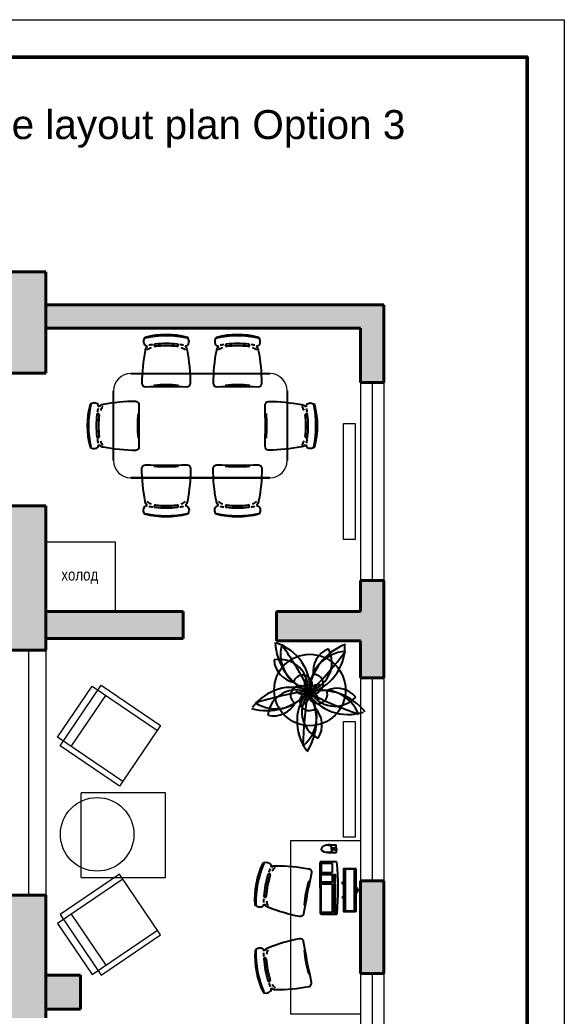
# Model space of a CAD drawing. Header units: millimetres. Extents: x -113694 to 67403, y -186630 to 63734.
# Drawn here: x -33231 to -28535, y -181643 to -173050 of the extents above; entities that cross this region are included whole.
import ezdxf

# ---------------------------------------------------------------- set-up
doc = ezdxf.new("R2010")
doc.units = ezdxf.units.MM
doc.linetypes.add('ACAD_ISO03W100', pattern=[30, 12, -18])
doc.linetypes.add('DASHED2', pattern=[0.375, 0.25, -0.125])
for name, color, linetype, lineweight in [('0.5', 7, 'Continuous', 50), ('01 прерыпистая', 150, 'ACAD_ISO03W100', 20), ('LEST', 32, 'Continuous', 15), ('MEBLEA', 5, 'Continuous', 18), ('STEN', 7, 'Continuous', 40)]:
    doc.layers.add(name, color=color, linetype=linetype, lineweight=lineweight)
doc.layers.add('B-FURNITURE', color=22, linetype='Continuous')
doc.layers.add('mebel', color=5, linetype='Continuous')
doc.layers.add('mobilier st', color=7, linetype='Continuous', lineweight=25, true_color=0xb5f6ac)
doc.styles.get("Standard").update_dxf_attribs({"font": 'arial.ttf'})

# ---------------------------------------------------------------- blocks, each defined once
blk = doc.blocks.new('Comp 01')
at = {"layer": 'B-FURNITURE'}
for points in [[(49359.9, 83983.4), (49729.9, 83983.4)], [(49359.9, 83983.4), (49359.9, 83973.6)], [(49724.5, 83969.9), (49724.5, 83888.6), (49365.2, 83888.6), (49365.2, 83969.9)], [(49729.9, 83983.4), (49729.9, 83973.6)], [(49473.4, 83866.9), (49492.7, 83866.9)], [(49597, 83866.9), (49616.4, 83866.9)]]:
    blk.add_lwpolyline(points, dxfattribs=at)
for points in [[(49359.9, 83973.6), (49729.9, 83973.6), (49729.9, 83873.6), (49359.9, 83873.6)], [(49363.6, 83969.9), (49726.2, 83969.9), (49726.2, 83886.9), (49363.6, 83886.9)]]:
    blk.add_lwpolyline(points, close=True, dxfattribs=at)
at = {"layer": 'B-FURNITURE', "ltscale": 600}
for points in [[(49789.2, 83815.1), (49789.2, 83681.1, -0.414214), (49779.2, 83671.1), (49349.2, 83671.1, -0.414214), (49339.2, 83681.1), (49339.2, 83815.1)], [(49900.9, 83815.2), (49873.2, 83811.8, 0.305342), (49868, 83807.3), (49866.3, 83758.2, 0.129908), (49880.5, 83695.3, 0.287576), (49900.9, 83684.3, 0.554561)], [(49900.9, 83815.2), (49928.6, 83811.8, -0.305342), (49933.8, 83807.3), (49935.6, 83758.2, -0.129908), (49921.3, 83695.3, -0.287576), (49900.9, 83684.3, -0.554561)]]:
    blk.add_lwpolyline(points, format="xyb", dxfattribs=at)
at = {"layer": 'B-FURNITURE', "color": 253, "ltscale": 600}
for points in [[(49598.9, 83788.7), (49598.9, 83803.1), (49353.5, 83803.1), (49353.5, 83788.7)], [(49353.5, 83788.7), (49598.9, 83788.7)], [(49353.5, 83780.1), (49353.5, 83680.7), (49598.9, 83680.7)], [(49353.5, 83780.1), (49598.9, 83780.1)], [(49598.9, 83680.7), (49598.9, 83780.1)], [(49680.8, 83788.7), (49680.8, 83803.1), (49615.2, 83803.1), (49615.2, 83788.7)], [(49615.2, 83788.7), (49680.8, 83788.7)], [(49615.2, 83780.1), (49680.8, 83780.1)], [(49615.2, 83780.1), (49615.2, 83680.7), (49680.8, 83680.7)], [(49680.8, 83680.7), (49680.8, 83780.1)], [(49774.8, 83680.7), (49697, 83680.7), (49697, 83780.1)], [(49697, 83780.1), (49774.8, 83780)], [(49774.8, 83780), (49774.8, 83680.7)]]:
    blk.add_lwpolyline(points, dxfattribs=at)
for points in [[(49868, 83807.3, -0.060586), (49869.3, 83725.8, 1.11092)], [(49934, 83807.3, 0.060586), (49932.7, 83725.8, -1.11092)], [(49896.3, 83772.2, 0.218143), (49871.1, 83765.5, -2.120989)], [(49905.7, 83772.2, -0.218143), (49930.8, 83765.5, 2.120989)]]:
    blk.add_lwpolyline(points, format="xyb", dxfattribs=at)
at = {"layer": 'B-FURNITURE', "ltscale": 600}
blk.add_arc((49564.2, 81540.6), 2285.5, 84.35039, 95.64961, dxfattribs=at)
at = {"layer": 'B-FURNITURE'}
for start_param, end_param in [(5.879736, 6.686635), (7.484941, 7.521351), (5.045019, 5.08143)]:
    blk.add_ellipse((49544.9, 83802.8), major_axis=(0, 196.3), ratio=0.385319, start_param=start_param, end_param=end_param, dxfattribs=at)
at = {"layer": 'B-FURNITURE', "color": 253, "ltscale": 600}
for centre, major_axis, ratio in [((49900.9, 83791.5), (0, 23.7), 0.333544), ((49901, 83793.9), (0, 10.5), 0.431937)]:
    blk.add_ellipse(centre, major_axis=major_axis, ratio=ratio, dxfattribs=at)
at = {"layer": 'B-FURNITURE'}
for points in [[(49493.7, 83873.6), (49493.4, 83871.4), (49493, 83869.2), (49492.7, 83866.9)], [(49597, 83866.9), (49596.7, 83869.2), (49596.4, 83871.4), (49596, 83873.6)]]:
    blk.add_open_spline(points, degree=3, dxfattribs=at)
blk = doc.blocks.new('z_11')
blk.add_circle((23.6, 531.3), 307.9)
for centre, radius, start, end in [((214.7, 965.3), 491.8, 182.71954, 246.01244), ((-391.3, 536), 418.5, 356.30106, 72.4309), ((92.5, 840.2), 321.6, 165.10216, 256.7123), ((-2925.9, -966.8), 3301.9, 26.90326, 34.9112), ((-33.2, 767.6), 247.4, 278.90326, 28.75671), ((-91.6, 908.3), 418.5, 284.30106, 0.4309), ((503.9, 464.6), 491.8, 110.71954, 174.01244), ((347.2, 542.1), 321.6, 93.10216, 184.7123), ((-2304.1, 2854.4), 3301.9, 314.90326, 322.9112), ((261, 691.3), 210, 111.57797, 189.51753), ((-239.4, 548.1), 247.4, 350.90326, 100.75671), ((-76, 804.3), 210, 183.57797, 261.51753), ((-37, 578.7), 81.4, 222.08208, 159.82012), ((58.5, 584.5), 81.4, 150.08208, 87.82012), ((-350.9, 844.9), 491.8, 254.71954, 318.01244), ((-129.9, 136), 418.5, 68.30106, 144.4309), ((-269.7, 690.1), 321.6, 237.10216, 328.7123), ((516.1, -2739), 3301.9, 98.90326, 106.9112), ((-94.5, 284.2), 247.4, 62.90326, 172.75671), ((-61, 486.2), 81.4, 294.08208, 231.82012), ((331.4, 261), 418.5, 140.30106, 216.4309), ((19.6, 434.7), 81.4, 6.08208, 303.82012), ((201.4, 340.5), 247.4, 134.90326, 244.75671), ((1.4, 508.2), 15.4, 30.01244, 106.83722), ((-411.2, 269.9), 491.8, 326.71954, 30.01244), ((17.9, 500.9), 15.4, 102.01244, 178.83722), ((93.5, 495.5), 81.4, 78.08208, 15.82012), ((30, 514.3), 15.4, 174.01244, 250.83722), ((3.3, 526.2), 15.4, 318.01244, 34.83722), ((117.1, 34.8), 491.8, 38.71954, 102.01244), ((21, 530), 15.4, 246.01244, 322.83722), ((142.4, 207.8), 321.6, 21.10216, 112.7123), ((239.3, 639.2), 247.4, 206.90326, 316.75671), ((257.6, 335.9), 210, 39.57797, 117.51753), ((-238.9, 299.3), 321.6, 309.10216, 40.7123), ((3265.3, -13), 3301.9, 170.90326, 178.9112), ((355, 738.3), 418.5, 212.30106, 288.4309), ((1522.2, 3443.9), 3301.9, 242.90326, 250.9112), ((-287.6, 518.8), 210, 255.57797, 333.51753), ((-81.4, 229.3), 210, 327.57797, 45.51753)]:
    blk.add_arc(centre, radius, start, end)

msp = doc.modelspace()

# ---------------------------------------------------------------- hatches: boundary and pattern name
at = {"layer": 'mebel'}
h = msp.add_hatch(color=256, dxfattribs=at)
h.set_gradient(color1=(147, 149, 152), color2=(147, 149, 152), tint=1)
h.paths.add_polyline_path([(-33005.8, -182978), (-33305.8, -182978), (-33305.8, -183560), (-35627.3, -183560), (-36527.3, -183563.8), (-36928.2, -183565.6), (-36928.2, -183565.2), (-36940.8, -183560), (-37948.8, -183560), (-38376.8, -183560), (-38976.8, -183560), (-38976.8, -182055), (-39276.8, -182055), (-39276.8, -183555), (-39761.8, -183555), (-44757.8, -183555), (-44757.8, -183181.7), (-44757.8, -183100), (-45057.8, -183100), (-45057.8, -183855), (-33005.8, -183855)])
h.paths.add_polyline_path([(-38976.8, -175622), (-38876.8, -175622), (-38876.8, -175222), (-39276.8, -175222), (-39276.8, -181025), (-42449.7, -181025), (-42449.7, -181325), (-40768.3, -181325), (-38976.8, -181325)])
h.paths.add_polyline_path([(-42449.7, -181025), (-45057.8, -181025), (-45057.8, -181780), (-44757.8, -181780), (-44757.8, -181325), (-42449.7, -181325)])
h.paths.add_polyline_path([(-33005.8, -175222), (-38091.8, -175222), (-38091.8, -175622), (-37845.8, -175622), (-37845.8, -176555.3), (-37745.8, -176555.3), (-37745.8, -175465), (-35890.8, -175465), (-35890.8, -177050), (-35530.8, -177050), (-35530.8, -175474), (-34094.4, -175474), (-34094.4, -175471.5), (-33495.7, -175474), (-33305.8, -175474), (-33305.8, -176098), (-33005.8, -176098)])
h.paths.add_polyline_path([(-37745.8, -177469), (-37745.8, -177255.3), (-37829.8, -177255.3), (-37845.8, -177255.3), (-37845.8, -177919), (-37745.8, -177919)])
h.paths.add_polyline_path([(-34930.8, -177919), (-37845.8, -177919), (-37845.8, -178019), (-37295.8, -178019), (-34930.8, -178019), (-34930.8, -177979)])
h.paths.add_polyline_path([(-37195.8, -178019), (-37295.8, -178019), (-37295.8, -178919), (-37295.8, -179019), (-37195.8, -179019)])
h.paths.add_polyline_path([(-35530.8, -177050), (-35630.8, -177050), (-35630.8, -177919), (-35530.8, -177919)])
h.paths.add_polyline_path([(-37295.8, -178919), (-37845.8, -178919), (-37845.8, -179019), (-37295.8, -179019)])
h.paths.add_polyline_path([(-37295.8, -180087), (-37845.8, -180087), (-37845.8, -180187), (-37295.8, -180187)])
h.paths.add_polyline_path([(-37195.8, -180087), (-37295.8, -180087), (-37295.8, -180187), (-37295.8, -181087), (-37195.8, -181087)])
h.paths.add_polyline_path([(-33005.8, -180600), (-33305.8, -180600), (-33305.8, -181087), (-37845.8, -181087), (-37845.8, -181187), (-33305.8, -181187), (-33305.8, -181659), (-33005.8, -181659)])
h.paths.add_polyline_path([(-33305.8, -177919), (-33430.8, -177919), (-33430.8, -178019), (-33305.8, -178019)])
h.paths.add_polyline_path([(-33005.8, -177243), (-33305.8, -177243), (-33305.8, -178019), (-33305.8, -178486), (-33005.8, -178486)])
h.paths.add_polyline_path([(-31822.8, -178154), (-33005.8, -178154), (-33005.8, -178386), (-31822.8, -178386)])
h.paths.add_polyline_path([(-30091.8, -175509), (-33005.8, -175509), (-33005.8, -175709), (-30291.8, -175709), (-30291.8, -176179), (-30091.8, -176179)])
h.paths.add_polyline_path([(-30091.8, -177886), (-30291.8, -177886), (-30291.8, -178154), (-31016.8, -178154), (-31016.8, -178406.1), (-30291.8, -178406.1), (-30291.8, -178725.1), (-30091.8, -178725.1)])
h.paths.add_polyline_path([(-30091.8, -180477.1), (-30291.8, -180477.1), (-30291.8, -181277.1), (-30091.8, -181277.1)])
h.paths.add_polyline_path([(-30091.8, -183070.1), (-30291.8, -183070.1), (-30291.8, -183462.1), (-33005.8, -183462.1), (-33005.8, -183662.1), (-30091.8, -183662.1)])
h.paths.add_polyline_path([(-32708.8, -181290), (-33005.8, -181290), (-33005.8, -181582), (-32708.8, -181582)])
h.paths.add_polyline_path([(-37745.8, -182055), (-38976.8, -182055), (-38976.8, -182155), (-38815.6, -182155), (-37745.8, -182155)])

# ---------------------------------------------------------------- linework, layer by layer
at = {"layer": '0.5', "linetype": 'ByBlock', "lineweight": 50}
msp.add_lwpolyline([(-46261, -173370.3), (-28855, -173370.3), (-28855, -186168.8), (-46261, -186168.8), (-46261, -173370.3)], dxfattribs=at)
at = {"layer": '01 прерыпистая', "color": 7, "linetype": 'ByBlock', "ltscale": 5, "true_color": 0xffffff}
msp.add_lwpolyline([(-47540.8, -173050.3), (-28535, -173050.3), (-28535, -186488.8), (-47540.8, -186488.8), (-47540.8, -173050.3)], dxfattribs=at)
at = {"layer": 'LEST'}
for p, q in [((-30291.8, -176179), (-30291.8, -177886)), ((-30191.8, -176179), (-30191.8, -177886)), ((-30091.8, -176179), (-30091.8, -177886)), ((-33155.8, -178486), (-33155.8, -180600)), ((-33005.8, -178486), (-33005.8, -180600)), ((-30291.8, -178725.1), (-30291.8, -180477.1)), ((-30191.8, -178725.1), (-30191.8, -180477.1)), ((-30091.8, -178725.1), (-30091.8, -180477.1)), ((-30291.8, -181277.1), (-30291.8, -183070.1)), ((-30191.8, -181277.1), (-30191.8, -183070.1)), ((-30091.8, -181277.1), (-30091.8, -183070.1))]:
    msp.add_line(p, q, dxfattribs=at)
at = {"layer": 'mebel', "linetype": 'Continuous', "lineweight": 13}
for p, q in [((-32906.2, -179237.4), (-32607.6, -178797.1)), ((-32884.6, -179312.5), (-32529.9, -178789.4)), ((-32607.6, -178797.1), (-32044.8, -179178.7)), ((-32529.9, -178789.4), (-32016.8, -179137.3)), ((-32788.7, -179317.1), (-32490.1, -178876.8)), ((-32016.8, -179137.3), (-32371.5, -179660.4)), ((-32343.4, -179619), (-32906.2, -179237.4)), ((-32371.5, -179660.4), (-32884.6, -179312.5)), ((-32371.5, -180420.1), (-32884.6, -180768.1)), ((-32016.8, -180943.2), (-32371.5, -180420.1)), ((-32343.4, -180461.5), (-32906.2, -180843.1)), ((-32884.6, -180768.1), (-32529.9, -181291.2)), ((-32788.7, -180763.5), (-32490.1, -181203.8)), ((-32906.2, -180843.1), (-32607.6, -181283.5)), ((-32607.6, -181283.5), (-32044.8, -180901.8)), ((-32529.9, -181291.2), (-32016.8, -180943.2))]:
    msp.add_line(p, q, dxfattribs=at)
at = {"layer": 'mebel'}
for points in [[(-32164.2, -175814.6, 0.097016), (-32163.1, -175833.8, 0.061801), (-32155.8, -175852, 0.217427), (-32138.1, -175860.8), (-32136.1, -175872.5, 0.139898), (-32140.9, -175875.3, 0.092124), (-32147.2, -175887.2, 0.027034), (-32150.6, -175900.7, 0.047681), (-32178.1, -176183.8, 0.421772), (-32147.4, -176213.8, -0.01197), (-31788.8, -176213.8, 0.421772), (-31758.1, -176183.8, 0.047681), (-31785.7, -175900.7, 0.027034), (-31789.1, -175887.2, 0.092124), (-31795.4, -175875.3, 0.139898), (-31800.1, -175872.5), (-31798.2, -175860.8, 0.217427), (-31780.4, -175852, 0.061801), (-31773.2, -175833.8, 0.097016), (-31772, -175814.6), (-31777.6, -175795.5, 0.259618), (-31784.5, -175788.7, 0.135594), (-32151.7, -175788.7, 0.259618), (-32158.6, -175795.5)], [(-31549.3, -175814.6, 0.097016), (-31548.1, -175833.8, 0.061801), (-31540.9, -175852, 0.217427), (-31523.2, -175860.8), (-31521.2, -175872.5, 0.139898), (-31525.9, -175875.3, 0.092124), (-31532.2, -175887.2, 0.027034), (-31535.6, -175900.7, 0.047681), (-31563.2, -176183.8, 0.421772), (-31532.5, -176213.8, -0.01197), (-31173.9, -176213.8, 0.421772), (-31143.2, -176183.8, 0.047681), (-31170.8, -175900.7, 0.027034), (-31174.2, -175887.2, 0.092124), (-31180.4, -175875.3, 0.139898), (-31185.2, -175872.5), (-31183.2, -175860.8, 0.217427), (-31165.5, -175852, 0.061801), (-31158.3, -175833.8, 0.097016), (-31157.1, -175814.6), (-31162.7, -175795.5, 0.259618), (-31169.6, -175788.7, 0.135594), (-31536.8, -175788.7, 0.259618), (-31543.7, -175795.5)], [(-32599.6, -176747.1, 0.097016), (-32580.4, -176745.9, 0.061801), (-32562.2, -176738.7, 0.217427), (-32553.5, -176721), (-32541.8, -176719, 0.139898), (-32539, -176723.7, 0.092124), (-32527, -176730, 0.027034), (-32513.5, -176733.4, 0.047681), (-32230.5, -176761, 0.421772), (-32200.4, -176730.3, -0.01197), (-32200.4, -176371.7, 0.421772), (-32230.5, -176341, 0.047681), (-32513.5, -176368.5, 0.027034), (-32527, -176371.9, 0.092124), (-32539, -176378.2, 0.139898), (-32541.8, -176383), (-32553.5, -176381, 0.217427), (-32562.2, -176363.3, 0.061801), (-32580.4, -176356.1, 0.097016), (-32599.6, -176354.9), (-32618.7, -176360.5, 0.259618), (-32625.5, -176367.4, 0.135594), (-32625.5, -176734.6, 0.259618), (-32618.7, -176741.5)], [(-30715.5, -176747.1, -0.097016), (-30734.7, -176745.9, -0.061801), (-30752.9, -176738.7, -0.217427), (-30761.6, -176721), (-30773.3, -176719, -0.139898), (-30776.1, -176723.7, -0.092124), (-30788.1, -176730, -0.027034), (-30801.6, -176733.4, -0.047681), (-31084.6, -176761, -0.421772), (-31114.7, -176730.3, 0.01197), (-31114.7, -176371.7, -0.421772), (-31084.6, -176341, -0.047681), (-30801.6, -176368.5, -0.027034), (-30788.1, -176371.9, -0.092124), (-30776.1, -176378.2, -0.139898), (-30773.3, -176383), (-30761.6, -176381, -0.217427), (-30752.9, -176363.3, -0.061801), (-30734.7, -176356.1, -0.097016), (-30715.5, -176354.9), (-30696.4, -176360.5, -0.259618), (-30689.6, -176367.4, -0.135594), (-30689.6, -176734.6, -0.259618), (-30696.4, -176741.5)], [(-32164.2, -177287.3, -0.097016), (-32163.1, -177268.1, -0.061801), (-32155.8, -177249.9, -0.217427), (-32138.1, -177241.2), (-32136.1, -177229.5, -0.139898), (-32140.9, -177226.7, -0.092124), (-32147.2, -177214.7, -0.027034), (-32150.6, -177201.2, -0.047681), (-32178.1, -176918.2, -0.421772), (-32147.4, -176888.2, 0.01197), (-31788.8, -176888.2, -0.421772), (-31758.1, -176918.2, -0.047681), (-31785.7, -177201.2, -0.027034), (-31789.1, -177214.7, -0.092124), (-31795.4, -177226.7, -0.139898), (-31800.1, -177229.5), (-31798.2, -177241.2, -0.217427), (-31780.4, -177249.9, -0.061801), (-31773.2, -177268.1, -0.097016), (-31772, -177287.3), (-31777.6, -177306.4, -0.259618), (-31784.5, -177313.3, -0.135594), (-32151.7, -177313.3, -0.259618), (-32158.6, -177306.4)], [(-31549.3, -177287.3, -0.097016), (-31548.1, -177268.1, -0.061801), (-31540.9, -177249.9, -0.217427), (-31523.2, -177241.2), (-31521.2, -177229.5, -0.139898), (-31525.9, -177226.7, -0.092124), (-31532.2, -177214.7, -0.027034), (-31535.6, -177201.2, -0.047681), (-31563.2, -176918.2, -0.421772), (-31532.5, -176888.2, 0.01197), (-31173.9, -176888.2, -0.421772), (-31143.2, -176918.2, -0.047681), (-31170.8, -177201.2, -0.027034), (-31174.2, -177214.7, -0.092124), (-31180.4, -177226.7, -0.139898), (-31185.2, -177229.5), (-31183.2, -177241.2, -0.217427), (-31165.5, -177249.9, -0.061801), (-31158.3, -177268.1, -0.097016), (-31157.1, -177287.3), (-31162.7, -177306.4, -0.259618), (-31169.6, -177313.3, -0.135594), (-31536.8, -177313.3, -0.259618), (-31543.7, -177306.4)], [(-31103.7, -180316.1, -0.097016), (-31085.1, -180320.9, -0.061801), (-31068.6, -180331.4, -0.217427), (-31063.3, -180350.5), (-31052.2, -180354.6, -0.139898), (-31048.6, -180350.5, -0.092124), (-31035.6, -180346.6, -0.027034), (-31021.7, -180345.8, -0.047681), (-30738.6, -180372, -0.421772), (-30714.8, -180407.8, 0.01197), (-30782.4, -180760, -0.421772), (-30817.7, -180784.5, -0.047681), (-31090.5, -180704.1, -0.027034), (-31103.1, -180698.2, -0.092124), (-31113.6, -180689.8, -0.139898), (-31115.5, -180684.6), (-31127.4, -180684.3, -0.217427), (-31139.3, -180700.1, -0.061801), (-31158.5, -180703.8, -0.097016), (-31177.6, -180701.3), (-31195.3, -180692.2, -0.259618), (-31200.7, -180684.1, -0.135594), (-31131.5, -180323.5, -0.259618), (-31123.5, -180318)], [(-31103.7, -181444.1, 0.097016), (-31085.1, -181439.3, 0.061801), (-31068.6, -181428.8, 0.217427), (-31063.3, -181409.7), (-31052.2, -181405.6, 0.139898), (-31048.6, -181409.7, 0.092124), (-31035.6, -181413.7, 0.027034), (-31021.7, -181414.4, 0.047681), (-30738.6, -181388.2, 0.421772), (-30714.8, -181352.4, -0.01197), (-30782.4, -181000.2, 0.421772), (-30817.7, -180975.7, 0.047681), (-31090.5, -181056.1, 0.027034), (-31103.1, -181062, 0.092124), (-31113.6, -181070.4, 0.139898), (-31115.5, -181075.6), (-31127.4, -181075.9, 0.217427), (-31139.3, -181060.1, 0.061801), (-31158.5, -181056.4, 0.097016), (-31177.6, -181058.9), (-31195.3, -181068, 0.259618), (-31200.7, -181076.1, 0.135594), (-31131.5, -181436.7, 0.259618), (-31123.5, -181442.2)]]:
    msp.add_lwpolyline(points, format="xyb", close=True, dxfattribs=at)
for points in [[(-32132.9, -175872.1, 0.079153), (-32136.1, -175872.5, 0.079153)], [(-31518, -175872.1, 0.079153), (-31521.2, -175872.5, 0.079153)], [(-32542.1, -176715.8, 0.079153), (-32541.8, -176719, 0.079153)], [(-30773, -176715.8, -0.079153), (-30773.3, -176719, -0.079153)], [(-32132.9, -177229.8, -0.079153), (-32136.1, -177229.5, -0.079153)], [(-31518, -177229.8, -0.079153), (-31521.2, -177229.5, -0.079153)], [(-31053.1, -180357.7, -0.079153), (-31052.2, -180354.6, -0.079153)], [(-31053.1, -181402.5, 0.079153), (-31052.2, -181405.6, 0.079153)]]:
    msp.add_lwpolyline(points, format="xyb", dxfattribs=at)
for points in [[(-32274, -176101), (-31074, -176101)], [(-32424, -176851), (-32424, -176251)], [(-30924, -176251), (-30924, -176851)], [(-31074, -177001), (-32274, -177001)], [(-32274, -177001), (-31074, -177001)]]:
    msp.add_lwpolyline(points, dxfattribs=at)
for centre, radius, start, end in [((-31968.1, -176645.5), 870.4, 77.91782, 102.08218), ((-31353.2, -176645.5), 870.4, 77.91782, 102.08218), ((-32137.4, -175837), 23.8, 268.28235, 284.26067), ((-32072.2, -175971.6), 96.9, 105.63838, 130.5018), ((-32035.6, -176216.8), 369.5, 97.69879, 102.86566), ((-32062.1, -175857.7), 10, 96.31084, 276.31084), ((-32062.4, -175855.3), 10, 193.31648, 276.31084), ((-31968.1, -176707.9), 865.4, 83.68916, 96.31084), ((-31968.1, -176707.9), 847.8, 83.68916, 96.31084), ((-31968.1, -176707.9), 845.4, 83.68916, 96.31084), ((-31874.1, -175857.7), 10, 263.68916, 83.68916), ((-31873.8, -175855.3), 10, 263.68916, 346.68352), ((-31900.7, -176216.8), 369.5, 77.13434, 82.30121), ((-31864, -175971.6), 96.9, 49.4982, 74.36162), ((-31798.9, -175837), 23.8, 255.73933, 271.71765), ((-31802.7, -175882.2), 10.1, 75.39731, 93.50003), ((-31522.4, -175837), 23.8, 268.28235, 284.26067), ((-31457.3, -175971.6), 96.9, 105.63838, 130.5018), ((-31420.6, -176216.8), 369.5, 97.69879, 102.86566), ((-31447.2, -175857.7), 10, 96.31084, 276.31084), ((-31447.5, -175855.3), 10, 193.31648, 276.31084), ((-31353.2, -176707.9), 865.4, 83.68916, 96.31084), ((-31353.2, -176707.9), 847.8, 83.68916, 96.31084), ((-31353.2, -176707.9), 845.4, 83.68916, 96.31084), ((-31259.2, -175857.7), 10, 263.68916, 83.68916), ((-31258.9, -175855.3), 10, 263.68916, 346.68352), ((-31285.7, -176216.8), 369.5, 77.13434, 82.30121), ((-31249.1, -175971.6), 96.9, 49.4982, 74.36162), ((-31183.9, -175837), 23.8, 255.73933, 271.71765), ((-31187.7, -175882.2), 10.1, 75.39731, 93.50003), ((-31968.1, -177210.8), 1013, 83.99312, 96.00688), ((-31353.2, -177210.8), 1013, 83.99312, 96.00688), ((-31768.7, -176551), 870.4, 167.91782, 192.08218), ((-32197.4, -176483.5), 369.5, 167.13434, 172.30121), ((-32577.3, -176381.7), 23.8, 345.73933, 1.71765), ((-32532, -176385.5), 10.1, 165.39731, 183.50003), ((-32442.6, -176446.9), 96.9, 139.4982, 164.36162), ((-30872.5, -176446.9), 96.9, 15.63838, 40.5018), ((-30783.1, -176385.5), 10.1, 356.49997, 14.60269), ((-30737.8, -176381.7), 23.8, 178.28235, 194.26067), ((-31117.7, -176483.5), 369.5, 7.69879, 12.86566), ((-31546.4, -176551), 870.4, 347.91782, 12.08218), ((-31706.3, -176551), 865.4, 173.68916, 186.31084), ((-32556.5, -176457), 10, 353.68916, 173.68916), ((-32558.9, -176456.7), 10, 353.68916, 76.68352), ((-31706.3, -176551), 847.8, 173.68916, 186.31084), ((-31706.3, -176551), 845.4, 173.68916, 186.31084), ((-31203.4, -176551), 1013, 173.99312, 186.00688), ((-32111.7, -176551), 1013, 353.99312, 6.00688), ((-30758.6, -176457), 10, 6.31084, 186.31084), ((-31608.8, -176551), 845.4, 353.68916, 6.31084), ((-30756.2, -176456.7), 10, 103.31648, 186.31084), ((-31608.8, -176551), 847.8, 353.68916, 6.31084), ((-31608.8, -176551), 865.4, 353.68916, 6.31084), ((-32556.5, -176645), 10, 186.31084, 6.31084), ((-32558.9, -176645.3), 10, 283.31648, 6.31084), ((-30758.6, -176645), 10, 173.68916, 353.68916), ((-30756.2, -176645.3), 10, 173.68916, 256.68352), ((-32197.4, -176618.4), 369.5, 187.69879, 192.86566), ((-32577.3, -176720.2), 23.8, 358.28235, 14.26067), ((-32442.6, -176655.1), 96.9, 195.63838, 220.5018), ((-30872.5, -176655.1), 96.9, 319.4982, 344.36162), ((-30737.8, -176720.2), 23.8, 165.73933, 181.71765), ((-31117.7, -176618.4), 369.5, 347.13434, 352.30121), ((-31968.1, -175891.2), 1013, 263.99312, 276.00688), ((-31353.2, -175891.2), 1013, 263.99312, 276.00688), ((-32137.4, -177265), 23.8, 75.73933, 91.71765), ((-32072.2, -177130.3), 96.9, 229.4982, 254.36162), ((-32035.6, -176885.1), 369.5, 257.13434, 262.30121), ((-32062.1, -177244.2), 10, 83.68916, 263.68916), ((-32062.4, -177246.7), 10, 83.68916, 166.68352), ((-31968.1, -176394.1), 865.4, 263.68916, 276.31084), ((-31968.1, -176394.1), 847.8, 263.68916, 276.31084), ((-31968.1, -176394.1), 845.4, 263.68916, 276.31084), ((-31874.1, -177244.2), 10, 276.31084, 96.31084), ((-31873.8, -177246.7), 10, 13.31648, 96.31084), ((-31900.7, -176885.1), 369.5, 277.69879, 282.86566), ((-31864, -177130.3), 96.9, 285.63838, 310.5018), ((-31798.9, -177265), 23.8, 88.28235, 104.26067), ((-31802.7, -177219.8), 10.1, 266.49997, 284.60269), ((-31522.4, -177265), 23.8, 75.73933, 91.71765), ((-31457.3, -177130.3), 96.9, 229.4982, 254.36162), ((-31420.6, -176885.1), 369.5, 257.13434, 262.30121), ((-31447.2, -177244.2), 10, 83.68916, 263.68916), ((-31447.5, -177246.7), 10, 83.68916, 166.68352), ((-31353.2, -176394.1), 865.4, 263.68916, 276.31084), ((-31353.2, -176394.1), 847.8, 263.68916, 276.31084), ((-31353.2, -176394.1), 845.4, 263.68916, 276.31084), ((-31259.2, -177244.2), 10, 276.31084, 96.31084), ((-31258.9, -177246.7), 10, 13.31648, 96.31084), ((-31285.7, -176885.1), 369.5, 277.69879, 282.86566), ((-31249.1, -177130.3), 96.9, 285.63838, 310.5018), ((-31183.9, -177265), 23.8, 88.28235, 104.26067), ((-31187.7, -177219.8), 10.1, 266.49997, 284.60269), ((-31968.1, -176456.4), 870.4, 257.91782, 282.08218), ((-31353.2, -176456.4), 870.4, 257.91782, 282.08218), ((-30324.6, -180665.2), 870.4, 157.05908, 181.22344), ((-31086.8, -180346.7), 23.8, 334.88058, 350.8589), ((-30966.8, -180436), 96.9, 128.63945, 153.50287), ((-30263.4, -180677), 865.4, 162.83041, 175.4521), ((-30263.4, -180677), 847.8, 162.83041, 175.4521), ((-30263.4, -180677), 845.4, 162.83041, 175.4521), ((-31080.6, -180424.5), 10, 342.83041, 162.83041), ((-30732.9, -180518.2), 369.5, 156.2756, 161.44246), ((-31082.9, -180423.8), 10, 342.83041, 65.82478), ((-29769.5, -180771.7), 1013, 163.13438, 175.14814), ((-31116, -180609.2), 10, 175.4521, 355.4521), ((-31118.5, -180609), 10, 272.45773, 355.4521), ((-30758.3, -180650.7), 369.5, 176.84005, 182.00692), ((-31150.6, -180679.1), 23.8, 347.42361, 3.40193), ((-31105.5, -180683.9), 10.1, 165.64122, 183.74395), ((-31006.1, -180640.6), 96.9, 184.77964, 209.64306), ((-30324.6, -181095), 870.4, 178.77656, 202.94092), ((-30758.3, -181109.5), 369.5, 177.99308, 183.15995), ((-31150.6, -181081.1), 23.8, 356.59807, 12.57639), ((-31105.5, -181076.3), 10.1, 176.25605, 194.35878), ((-31006.1, -181119.7), 96.9, 150.35694, 175.22036), ((-29769.5, -180988.5), 1013, 184.85186, 196.86562), ((-31116, -181151), 10, 4.5479, 184.5479), ((-30263.4, -181083.2), 865.4, 184.5479, 197.16959), ((-31118.5, -181151.2), 10, 4.5479, 87.54227), ((-30263.4, -181083.2), 847.8, 184.5479, 197.16959), ((-30263.4, -181083.2), 845.4, 184.5479, 197.16959), ((-31080.6, -181335.7), 10, 197.16959, 17.16959), ((-30732.9, -181242), 369.5, 198.55754, 203.7244), ((-31082.9, -181336.4), 10, 294.17522, 17.16959), ((-30966.8, -181324.2), 96.9, 206.49713, 231.36055), ((-31086.8, -181413.5), 23.8, 9.1411, 25.11942)]:
    msp.add_arc(centre, radius, start, end, dxfattribs=at)
at = {"layer": 'MEBLEA'}
for points in [[(-30438.2, -176532.5), (-30338.2, -176532.5), (-30338.2, -177532.5), (-30438.2, -177532.5), (-30438.2, -176532.5)], [(-30438.2, -179101.1), (-30338.2, -179101.1), (-30338.2, -180101.1), (-30438.2, -180101.1), (-30438.2, -179101.1)], [(-30891.8, -180127.1), (-30291.8, -180127.1), (-30291.8, -181627.1), (-30891.8, -181627.1), (-30891.8, -180127.1)]]:
    msp.add_lwpolyline(points, dxfattribs=at)
msp.add_lwpolyline([(-33005.8, -178154), (-32405.8, -178154), (-32405.8, -177554), (-33005.8, -177554)], close=True, dxfattribs=at)
at = {"layer": 'MEBLEA', "linetype": 'DASHED2'}
msp.add_lwpolyline([(-31975.8, -179717), (-32705.8, -179717), (-32705.8, -180447), (-31975.8, -180447)], close=True, dxfattribs=at)
at = {"layer": 'MEBLEA'}
msp.add_circle((-32564.4, -180075.6), 317.3, dxfattribs=at)
for centre, start, end in [((-32274, -176251), 90, 180), ((-31074, -176251), 0, 90), ((-32274, -176851), 180, 270), ((-31074, -176851), 270, 0)]:
    msp.add_arc(centre, 150, start, end, dxfattribs=at)
at = {"layer": 'STEN'}
for p, q in [((-38091.8, -175222), (-33005.8, -175222)), ((-33005.8, -176098), (-33005.8, -175222)), ((-33005.8, -175509), (-30091.8, -175509)), ((-30091.8, -175509), (-30091.8, -176179)), ((-33005.8, -175709), (-30291.8, -175709)), ((-30291.8, -175709), (-30291.8, -176179)), ((-33305.8, -176098), (-33005.8, -176098)), ((-30291.8, -176179), (-30091.8, -176179)), ((-33305.8, -177243), (-33005.8, -177243)), ((-33005.8, -177243), (-33005.8, -178486)), ((-30291.8, -178154), (-30291.8, -177886)), ((-30291.8, -177886), (-30091.8, -177886)), ((-30091.8, -178725.1), (-30091.8, -177886)), ((-33005.8, -178154), (-31822.8, -178154)), ((-31822.8, -178154), (-31822.8, -178386)), ((-31016.8, -178154), (-31016.8, -178406.1)), ((-31016.8, -178154), (-30291.8, -178154)), ((-33005.8, -178386), (-31822.8, -178386)), ((-31016.8, -178406.1), (-30291.8, -178406.1)), ((-30291.8, -178406.1), (-30291.8, -178725.1)), ((-33305.8, -178486), (-33005.8, -178486)), ((-30291.8, -178725.1), (-30091.8, -178725.1)), ((-30291.8, -180477.1), (-30091.8, -180477.1)), ((-30291.8, -180477.1), (-30291.8, -181277.1)), ((-30091.8, -180477.1), (-30091.8, -181277.1)), ((-33305.8, -180600), (-33005.8, -180600)), ((-33005.8, -180600), (-33005.8, -181659)), ((-33005.8, -181290), (-32708.8, -181290)), ((-32708.8, -181290), (-32708.8, -181582)), ((-30291.8, -181277.1), (-30091.8, -181277.1)), ((-32708.8, -181582), (-33005.8, -181582))]:
    msp.add_line(p, q, dxfattribs=at)

# ---------------------------------------------------------------- block references
at = {"layer": 'mebel', "linetype": 'Continuous', "lineweight": 13}
msp.add_blockref('z_11', (-30752.5, -179361.5), dxfattribs=at)
at = {"layer": 'mobilier st', "xscale": -1, "rotation": 270.137400949289}
msp.add_blockref('Comp 01', (-114193.5, -230302.7), dxfattribs=at)

# ---------------------------------------------------------------- texts
msp.add_text('Furniture layout plan Option 3', height=250).set_placement((-34505.4, -174077.8))
at = {"layer": 'mebel', "linetype": 'Continuous', "lineweight": 13, "insert": (-32873.2, -177785.9), "char_height": 100, "attachment_point": 1}
msp.add_mtext_dynamic_manual_height_columns('{\\fArial Narrow|b0|i0|c204|p34;холод}', width=2930.267, gutter_width=12.5, heights=[0], dxfattribs=at)

doc.saveas('drawing.dxf')
